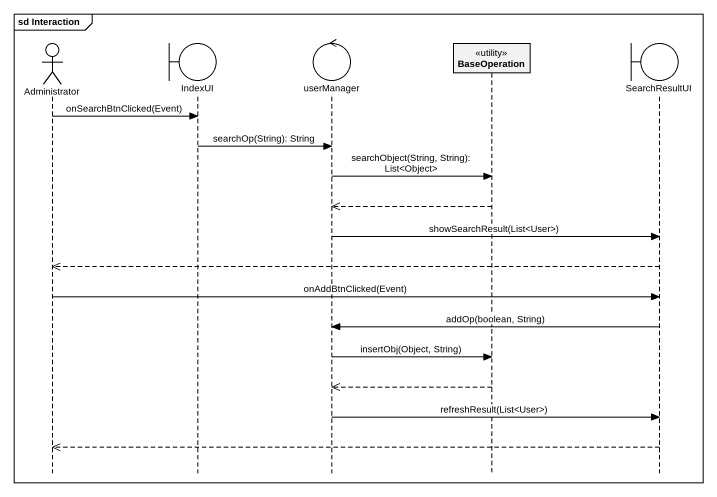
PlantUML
@startuml
mainframe sd Interaction
hide footbox
actor Administrator
boundary IndexUI
control userManager
participant BaseOperation <<utility>>
boundary SearchResultUI

Administrator -> IndexUI : onSearchBtnClicked(Event)
IndexUI -> userManager : searchOp(String): String
userManager -> BaseOperation : searchObject(String, String): List<Object>
BaseOperation -->> userManager
userManager -> SearchResultUI : showSearchResult(List<User>)
SearchResultUI -->> Administrator
Administrator -> SearchResultUI : onAddBtnClicked(Event)
SearchResultUI -> userManager : addOp(boolean, String)
userManager -> BaseOperation : insertObj(Object, String)
BaseOperation -->> userManager
userManager -> SearchResultUI : refreshResult(List<User>)
SearchResultUI -->> Administrator
@enduml
